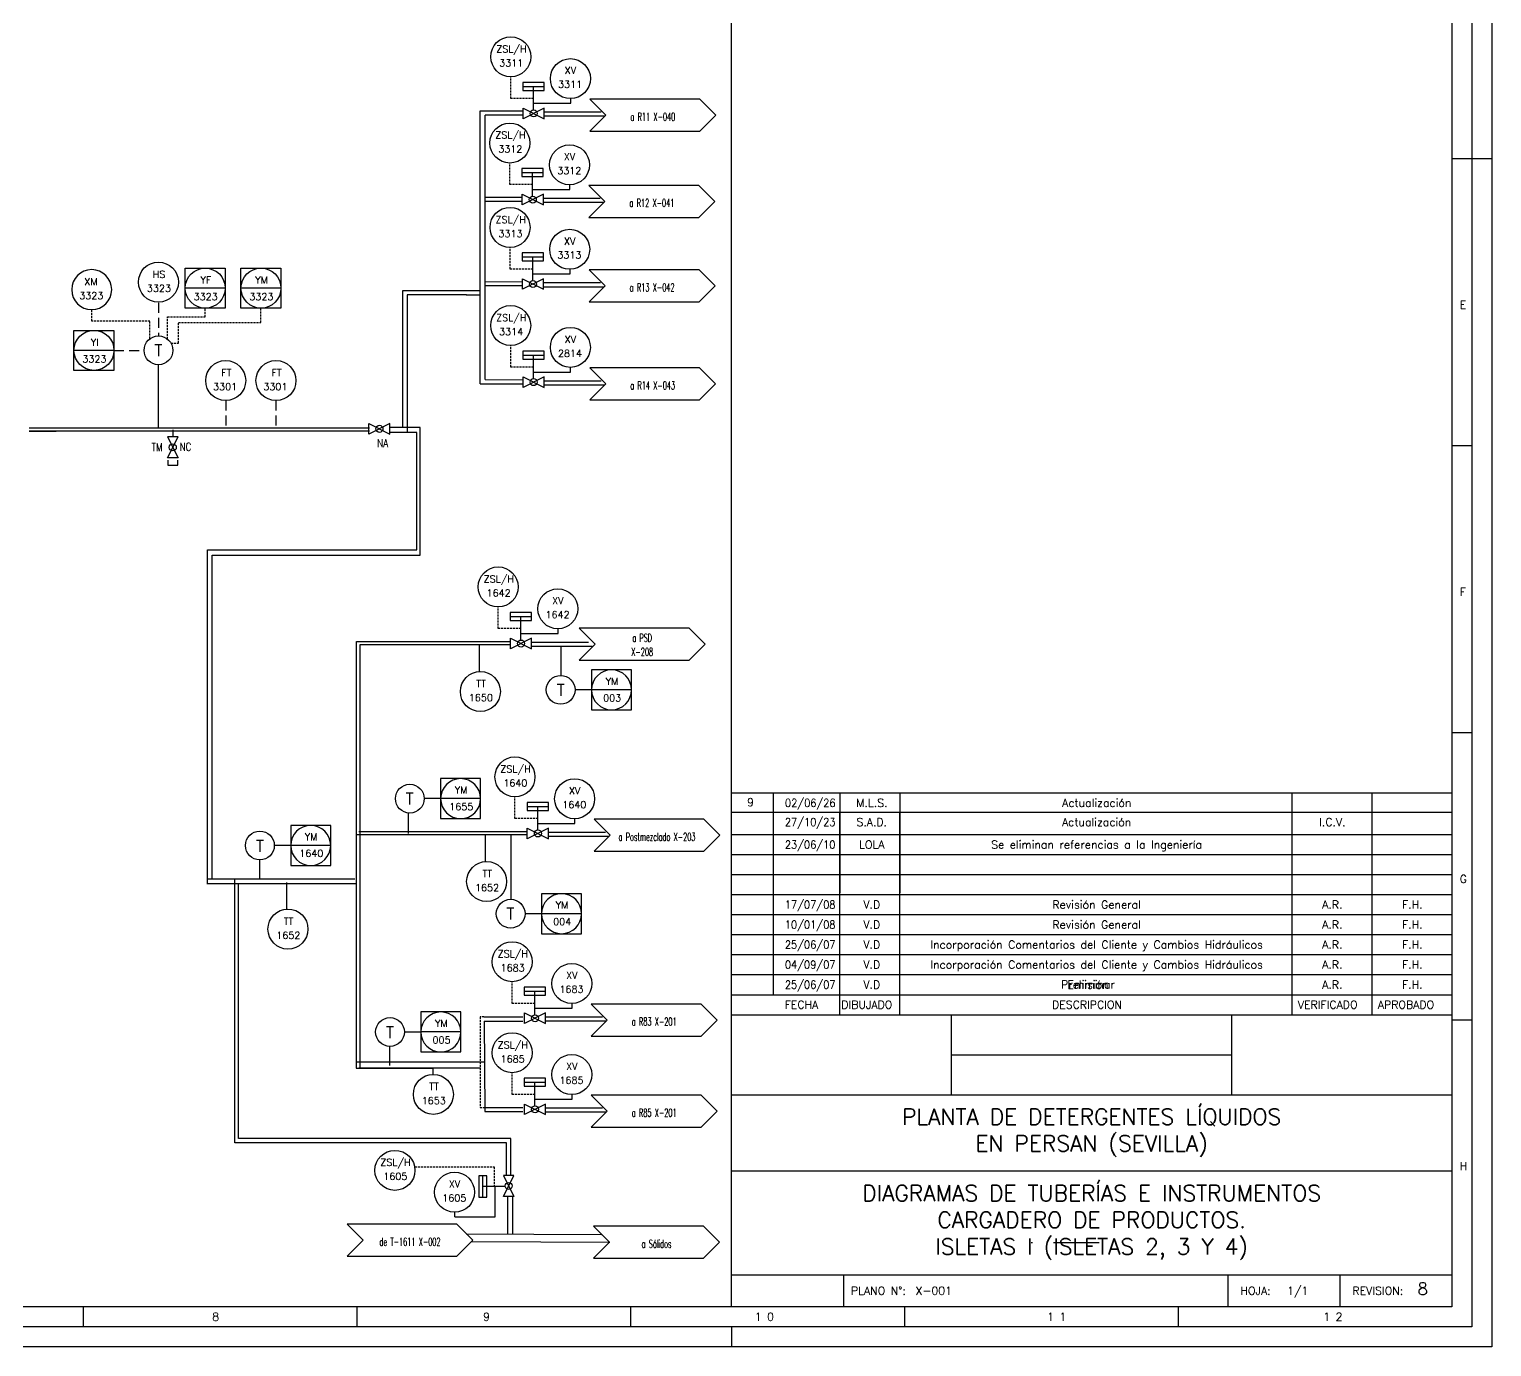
# Model space of a CAD drawing. Header units: millimetres. Extents: x 108 to 2962, y 3858 to 4561.
# Drawn here: x 2596.1 to 2961.6, y 3919.2 to 4248.5 of the extents above; entities that cross this region are included whole.
import ezdxf
from ezdxf.enums import TextEntityAlignment as Align

# ---------------------------------------------------------------- set-up
doc = ezdxf.new("R2010")
doc.units = ezdxf.units.MM
doc.linetypes.add('TRAZOS', pattern=[0.75, 0.5, -0.25])
for name, color, linetype in [('CAJETIN', 1, 'Continuous'), ('EQUIPOS', 5, 'Continuous'), ('FORMATO', 7, 'Continuous'), ('INSTRUMENTOS', 1, 'Continuous'), ('TEX', 7, 'Continuous'), ('TUBERIA', 5, 'Continuous'), ('TUBERÍA2', 1, 'TRAZOS'), ('VALVULAS Y ACCESORIOS', 1, 'Continuous')]:
    doc.layers.add(name, color=color, linetype=linetype)
doc.layers.add('TUBERÍA3', color=1, linetype='Continuous', true_color=0xff0000)
doc.styles.add('PY', font='ROMANS.shx')
doc.styles.add('PY1', font='ROMANS.shx', dxfattribs={"width": 0.8})
doc.linetypes.add('SEÑAL_MECANICA2', pattern='A,4.411183,["o",PY,S=4.130212,R=360,X=0,Y=-1.374288],0.588817,-0.374158,["",PY,S=2,R=360,X=0,Y=-0.688262],-2.183682', length=7.55784)

# ---------------------------------------------------------------- blocks, each defined once
blk = doc.blocks.new('SEÑAL CIR')
at = {"color": 1}
blk.add_circle((0, 5.7), 5.7, dxfattribs=at)
at = {"layer": 'INSTRUMENTOS', "linetype": 'Continuous', "style": 'PY', "flags": 4}
for p in [(0.18, 6.94), (0.13, 2.95)]:
    blk.add_attdef('---', text='', height=2, dxfattribs=at).set_placement(p, align=Align.CENTER)
blk = doc.blocks.new('MARCO-A1')
at = {"layer": 'FORMATO', "color": 5}
for p, q in [((831, 297), (836, 297)), ((831, 225.25), (836, 225.25)), ((831, 153.5), (836, 153.5)), ((831, 81.75), (836, 81.75)), ((488.92, 10), (488.92, 5)), ((557.33, 10), (557.33, 5)), ((625.75, 10), (625.75, 5)), ((694.17, 10), (694.17, 5)), ((762.58, 10), (762.58, 5))]:
    blk.add_line(p, q, dxfattribs=at)
at = {"layer": 'FORMATO', "color": 1, "linetype": 'Continuous'}
for p, q in [((836, 297), (841, 297)), ((651, 5), (651, 0))]:
    blk.add_line(p, q, dxfattribs=at)
at = {"layer": 'FORMATO', "color": 1}
blk.add_lwpolyline([(0, 594), (841, 594), (841, 0), (0, 0)], close=True, dxfattribs=at)
at = {"layer": 'FORMATO', "color": 5}
blk.add_lwpolyline([(5, 589), (836, 589), (836, 5), (5, 5)], close=True, dxfattribs=at)
at = {"layer": 'FORMATO', "color": 8, "linetype": 'Continuous'}
blk.add_lwpolyline([(10, 584), (831, 584), (831, 10), (10, 10)], close=True, dxfattribs=at)
at = {"layer": 'FORMATO', "color": 1, "style": 'PY'}
for s, p in [('E', (833, 259.42)), ('F', (833, 187.67)), ('G', (833, 115.92)), ('H', (833, 44.17)), ('8', (521.17, 6.5)), ('9', (588.85, 6.5)), ('1 0', (656.77, 6.5)), ('1 1', (729.83, 6.5)), ('1 2', (798.88, 6.5))]:
    blk.add_text(s, height=2, dxfattribs=at).set_placement(p)
blk = doc.blocks.new('SEÑAL CIRCU MARCO')
at = {"color": 1, "linetype": 'Continuous', "ltscale": 0.5}
blk.add_line((5.7, 5.7), (-5.7, 5.7), dxfattribs=at)
at = {"color": 1, "flags": 128}
blk.add_lwpolyline([(5.7, 0), (-5.7, 0), (-5.7, 11.4), (5.7, 11.4)], close=True, dxfattribs=at)
at = {"color": 1}
blk.add_circle((0, 5.7), 5.7, dxfattribs=at)
at = {"style": 'PY'}
for tag, p in [('XXX', (0.18, 7.98)), ('YYY', (0.13, 3.24))]:
    blk.add_attdef(tag, text='', height=2, dxfattribs=at).set_placement(p, align=Align.MIDDLE)
blk = doc.blocks.new('VALV GLOB-V')
at = {"layer": 'INSTRUMENTOS', "color": 1, "flags": 128}
blk.add_lwpolyline([(5.7, -1.43), (5.7, 1.43), (0, -1.43), (0, 1.43)], close=True, dxfattribs=at)
at = {"layer": 'INSTRUMENTOS', "color": 1}
blk.add_circle((2.85, 0), 0.95, dxfattribs=at)
at = {"layer": 'INSTRUMENTOS', "color": 7, "linetype": 'SEÑAL_MECANICA2', "style": 'PY'}
blk.add_attdef('REF.', text='', height=2, dxfattribs=at).set_placement((3, -3.37), align=Align.MIDDLE)
blk = doc.blocks.new('BANDERA DE FLUJO')
at = {"layer": 'TEX', "color": 1, "ltscale": 0.1, "flags": 128}
blk.add_lwpolyline([(-4, 4), (-31.46, 4), (-27.46, 0), (-31.46, -4), (-4, -4), (0, 0)], close=True, dxfattribs=at)
at = {"layer": 'TEX', "style": 'PY1', "width": 0.8}
for tag, p in [('ETIQUETA-LINEA-1', (-15.73, 0.61)), ('ETIQUETA-LINEA-2', (-15.73, -2.91))]:
    blk.add_attdef(tag, text='', height=2, dxfattribs=at).set_placement(p, align=Align.CENTER)

msp = doc.modelspace()

# ---------------------------------------------------------------- linework, layer by layer
at = {"color": 5}
for p, q in [((2708.8, 4159.89), (2708.8, 4228.08)), ((2708.8, 4228.08), (2719.49, 4228.05)), ((2724.81, 4227.8), (2739.03, 4227.8)), ((2709.99, 4206.53), (2719.33, 4206.5)), ((2724.59, 4206.26), (2738.81, 4206.26)), ((2710.03, 4185.42), (2719.37, 4185.39)), ((2724.63, 4185.15), (2738.85, 4185.15)), ((2724.79, 4160.64), (2739.01, 4160.64)), ((2708.8, 4159.89), (2719.49, 4159.89)), ((2693.77, 4148.92), (2686.23, 4148.92)), ((2693.77, 4117.03), (2693.77, 4148.92)), ((2641.77, 4036.08), (2641.77, 4117.03)), ((2641.77, 4117.03), (2693.77, 4117.03)), ((2677.86, 3988.79), (2677.86, 4095.48)), ((2677.86, 4095.48), (2699.97, 4095.48)), ((2721.67, 4095.3), (2735.88, 4095.3)), ((2725.86, 4047.83), (2740.07, 4047.83)), ((2677.44, 4036.05), (2640.69, 4036.05)), ((2647.44, 3970.2), (2647.44, 4036.05)), ((2709.7, 4001.62), (2719.44, 4001.62)), ((2725.16, 4001.64), (2739.37, 4001.64)), ((2709.82, 3978.97), (2719.44, 3978.97)), ((2725.16, 3978.88), (2739.37, 3978.88)), ((2715.39, 3970.2), (2647.44, 3970.2)), ((2715.39, 3962.17), (2715.39, 3970.2)), ((2715.73, 3947.49), (2715.73, 3956.65)), ((2705.27, 3947.39), (2739.12, 3947.26))]:
    msp.add_line(p, q, dxfattribs=at)
at = {"color": 4}
for p, q in [((2710.01, 4227.05), (2719.53, 4227.05)), ((2710.01, 4160.91), (2710.01, 4227.04)), ((2724.85, 4226.8), (2739.92, 4226.8)), ((2710.01, 4205.51), (2719.29, 4205.51)), ((2724.63, 4205.25), (2739.7, 4205.25)), ((2710.05, 4184.4), (2719.33, 4184.4)), ((2724.67, 4184.14), (2739.74, 4184.14)), ((2710.01, 4160.91), (2719.53, 4160.88)), ((2724.83, 4159.63), (2739.9, 4159.63)), ((2692.94, 4147.73), (2686.3, 4147.73)), ((2692.94, 4118.36), (2692.94, 4147.73)), ((2640.64, 4034.78), (2640.64, 4118.36)), ((2640.64, 4118.36), (2692.94, 4118.36)), ((2678.71, 4094.62), (2678.71, 3988.86)), ((2721.7, 4094.29), (2736.77, 4094.29)), ((2725.9, 4046.82), (2740.96, 4046.82)), ((2677.82, 4034.86), (2640.61, 4034.86)), ((2648.33, 3971.25), (2648.33, 4034.75)), ((2709.74, 4000.6), (2719.48, 4000.6)), ((2709.74, 4000.6), (2709.92, 3977.95)), ((2725.2, 4000.63), (2740.26, 4000.63)), ((2709.92, 3977.95), (2719.48, 3977.95)), ((2725.2, 3977.87), (2740.26, 3977.87)), ((2716.44, 3971.25), (2648.33, 3971.25)), ((2716.44, 3962.06), (2716.44, 3971.25)), ((2716.91, 3947.4), (2716.91, 3956.66)), ((2706.68, 3945.5), (2741.18, 3945.36))]:
    msp.add_line(p, q, dxfattribs=at)
at = {"color": 5, "linetype": 'ByBlock'}
for p, q in [((2689.42, 4148.98), (2689.42, 4183.18)), ((2689.42, 4183.18), (2705.22, 4183.18)), ((2699.95, 4095.45), (2716.35, 4095.45)), ((2678.41, 4047.97), (2720.54, 4047.97))]:
    msp.add_line(p, q, dxfattribs=at)
at = {"color": 4, "linetype": 'ByBlock'}
for p, q in [((2705.33, 4182.1), (2690.55, 4182.1)), ((2690.55, 4182.1), (2690.55, 4147.72)), ((2705.29, 4182.12), (2708.83, 4182.12)), ((2678.7, 4094.69), (2716.34, 4094.69)), ((2677.87, 4047.21), (2720.53, 4047.21))]:
    msp.add_line(p, q, dxfattribs=at)
at = {"color": 1}
for p, q in [((2628.36, 4148.85), (2628.36, 4164.62)), ((2631.93, 4148.4), (2631.93, 4146.54)), ((2690.77, 4052.54), (2690.77, 4047.51)), ((2712.53, 3951.65), (2712.53, 3959.28)), ((2702.46, 3951.65), (2712.53, 3951.65))]:
    msp.add_line(p, q, dxfattribs=at)
at = {"color": 1, "linetype": 'ByBlock'}
for p, q in [((2708.6, 4087.99), (2708.6, 4094.61)), ((2729.03, 4087.02), (2729.03, 4094.24)), ((2736.8, 4083.36), (2732.52, 4083.36)), ((2699.07, 4056.18), (2694.8, 4056.18)), ((2710.15, 4040.52), (2710.15, 4047.14)), ((2716.57, 4031.05), (2716.57, 4047.07)), ((2661.6, 4044.46), (2657.33, 4044.46)), ((2660.49, 4028.63), (2660.49, 4035.25)), ((2724.3, 4027.41), (2720.02, 4027.41)), ((2694.14, 3997.85), (2689.86, 3997.85))]:
    msp.add_line(p, q, dxfattribs=at)
at = {"color": 1, "linetype": 'Continuous'}
for p, q in [((2653.6, 4040.78), (2653.6, 4036.13)), ((2686.14, 3994.17), (2686.14, 3989.52)), ((2697.05, 3987.23), (2697.05, 3988.75))]:
    msp.add_line(p, q, dxfattribs=at)
at = {"color": 5, "linetype": 'TRAZOS'}
for p, q in [((2709.7, 4001.62), (2708.79, 4001.62)), ((2708.79, 4001.62), (2708.79, 3978.97)), ((2708.79, 3978.97), (2709.91, 3978.97))]:
    msp.add_line(p, q, dxfattribs=at)
at = {"color": 4, "linetype": 'Continuous'}
for p, q in [((2677.82, 3988.79), (2696.92, 3988.79)), ((2708.89, 3988.79), (2678.44, 3988.79))]:
    msp.add_line(p, q, dxfattribs=at)
at = {"color": 5, "linetype": 'Continuous'}
msp.add_line((2709.86, 3990.34), (2677.98, 3990.34), dxfattribs=at)
at = {"color": 1, "linetype": 'TRAZOS'}
for p, q in [((2692.53, 3964.12), (2712.3, 3964.12)), ((2712.3, 3964.12), (2712.3, 3959.23))]:
    msp.add_line(p, q, dxfattribs=at)
at = {"color": 1, "flags": 128}
msp.add_lwpolyline([(2630.7, 4140.81), (2630.7, 4139.49), (2633.2, 4139.49), (2633.2, 4140.81)], dxfattribs=at)
at = {"color": 1}
for centre in [(2628.36, 4168.22), (2728.91, 4083.37), (2691.19, 4056.19), (2653.72, 4044.47), (2716.41, 4027.42), (2686.25, 3997.86)]:
    msp.add_circle(centre, 3.6, dxfattribs=at)
at = {"layer": 'CAJETIN', "color": 8, "linetype": 'Continuous'}
for p, q in [((2771.64, 3929.19), (2771.64, 4503.19)), ((2771.64, 4002.19), (2951.64, 4002.19)), ((2826.64, 3982.19), (2826.64, 4002.19)), ((2896.64, 3982.19), (2896.64, 4002.19)), ((2826.64, 3992.19), (2896.64, 3992.19)), ((2771.64, 3982.19), (2951.64, 3982.19)), ((2771.64, 3963.19), (2951.64, 3963.19)), ((2771.64, 3937.19), (2951.64, 3937.19)), ((2799.64, 3937.19), (2799.64, 3929.19))]:
    msp.add_line(p, q, dxfattribs=at)
at = {"layer": 'CAJETIN', "color": 1}
for p, q in [((2771.68, 4057.61), (2951.68, 4057.61)), ((2782, 4057.66), (2782, 4006.96)), ((2798.68, 4057.61), (2798.68, 4032.61)), ((2813.68, 4057.61), (2813.68, 4032.61)), ((2911.68, 4057.61), (2911.68, 4032.61)), ((2931.68, 4057.61), (2931.68, 4032.61)), ((2771.64, 4052.83), (2951.64, 4052.83)), ((2798.64, 4052.83), (2798.64, 4027.83)), ((2813.64, 4052.83), (2813.64, 4027.83)), ((2911.64, 4052.83), (2911.64, 4027.83)), ((2931.64, 4052.83), (2931.64, 4027.83)), ((2771.64, 4047.19), (2951.64, 4047.19)), ((2798.64, 4047.19), (2798.64, 4022.19)), ((2813.64, 4047.19), (2813.64, 4022.19)), ((2911.64, 4047.19), (2911.64, 4022.19)), ((2931.64, 4047.19), (2931.64, 4022.19)), ((2771.64, 4042.19), (2951.64, 4042.19)), ((2771.64, 4037.19), (2951.64, 4037.19)), ((2771.64, 4032.19), (2951.64, 4032.19)), ((2798.64, 4032.19), (2798.64, 4007.19)), ((2813.64, 4032.19), (2813.64, 4007.19)), ((2911.64, 4032.19), (2911.64, 4007.19)), ((2931.64, 4032.19), (2931.64, 4007.19)), ((2771.64, 4027.19), (2951.64, 4027.19)), ((2771.64, 4022.19), (2951.64, 4022.19)), ((2771.64, 4017.19), (2951.64, 4017.19)), ((2771.64, 4012.19), (2951.64, 4012.19)), ((2771.64, 4012.19), (2951.64, 4012.19))]:
    msp.add_line(p, q, dxfattribs=at)
at = {"layer": 'CAJETIN', "color": 5}
for p, q in [((2771.64, 4007.19), (2951.64, 4007.19)), ((2798.64, 4007.19), (2798.64, 4002.19)), ((2813.64, 4007.19), (2813.64, 4002.19)), ((2911.64, 4007.19), (2911.64, 4002.19)), ((2931.64, 4007.19), (2931.64, 4002.19))]:
    msp.add_line(p, q, dxfattribs=at)
at = {"layer": 'CAJETIN', "color": 8}
for p, q in [((2895.64, 3937.19), (2895.64, 3929.19)), ((2923.64, 3937.19), (2923.64, 3929.19))]:
    msp.add_line(p, q, dxfattribs=at)
at = {"layer": 'EQUIPOS'}
msp.add_line((2705.28, 4183.19), (2708.83, 4183.19), dxfattribs=at)
at = {"layer": 'TUBERIA', "color": 1, "linetype": 'TRAZOS', "ltscale": 5}
for p, q in [((2628.36, 4180.11), (2628.36, 4171.85)), ((2617.25, 4168.22), (2624.76, 4168.22)), ((2645.17, 4155.68), (2645.17, 4148.05)), ((2657.74, 4155.68), (2657.74, 4148.05))]:
    msp.add_line(p, q, dxfattribs=at)
at = {"layer": 'TUBERIA', "color": 5, "linetype": 'Continuous'}
for p, q in [((2596.07, 4148.85), (2681.13, 4148.85)), ((2846.49, 3945.26), (2846.84, 3945.26)), ((2852.1, 3945.26), (2863.48, 3945.26))]:
    msp.add_line(p, q, dxfattribs=at)
at = {"layer": 'TUBERIA', "color": 4, "linetype": 'Continuous'}
for p, q in [((2596.07, 4148.05), (2602.77, 4148.05)), ((2681.13, 4148.05), (2596.07, 4148.05))]:
    msp.add_line(p, q, dxfattribs=at)
at = {"layer": 'TUBERÍA2'}
for points in [[(2722.12, 4231.19), (2716.43, 4231.19), (2716.43, 4236.54)], [(2721.9, 4209.64), (2716.21, 4209.64), (2716.21, 4214.99)], [(2721.94, 4188.54), (2716.25, 4188.54), (2716.25, 4193.88)], [(2640.05, 4176.62), (2640.05, 4178.78)], [(2653.99, 4175.19), (2653.99, 4178.78)], [(2626.23, 4171.16), (2626.23, 4175.49), (2611.67, 4175.49), (2611.67, 4178.4)], [(2630.63, 4171.05), (2630.63, 4176.62), (2640.05, 4176.62)], [(2631.5, 4170.02), (2633.35, 4170.02), (2633.35, 4175.19), (2653.99, 4175.19)], [(2722.1, 4164.02), (2716.41, 4164.02), (2716.41, 4169.37)], [(2718.97, 4098.69), (2713.28, 4098.69), (2713.28, 4104.03)], [(2723.17, 4051.21), (2717.47, 4051.21), (2717.47, 4056.56)], [(2722.47, 4005.02), (2716.78, 4005.02), (2716.78, 4010.37)], [(2722.47, 3982.27), (2716.78, 3982.27), (2716.78, 3987.61)]]:
    msp.add_lwpolyline(points, dxfattribs=at)
at = {"layer": 'TUBERÍA3'}
for points in [[(2722.12, 4229.97), (2731.42, 4229.97)], [(2731.42, 4229.97), (2731.42, 4231.08)], [(2721.9, 4208.42), (2731.2, 4208.42)], [(2731.2, 4208.42), (2731.2, 4209.53)], [(2721.94, 4187.31), (2731.24, 4187.31)], [(2731.24, 4187.31), (2731.24, 4188.42)], [(2722.1, 4162.8), (2731.4, 4162.8)], [(2731.4, 4162.8), (2731.4, 4163.91)], [(2728.28, 4097.46), (2728.28, 4098.57)], [(2718.97, 4097.46), (2728.28, 4097.46)], [(2732.47, 4049.99), (2732.47, 4051.1)], [(2723.17, 4049.99), (2732.47, 4049.99)], [(2722.47, 4003.8), (2731.77, 4003.8)], [(2731.77, 4003.8), (2731.77, 4004.91)], [(2731.77, 3981.04), (2731.77, 3982.15)], [(2722.47, 3981.04), (2731.77, 3981.04)], [(2702.46, 3951.68), (2702.46, 3952.79)]]:
    msp.add_lwpolyline(points, dxfattribs=at)
at = {"layer": 'VALVULAS Y ACCESORIOS'}
for p, q in [((2719.45, 4234.21), (2724.79, 4234.21)), ((2722.12, 4228.41), (2722.12, 4234.21)), ((2719.23, 4212.67), (2724.57, 4212.67)), ((2721.9, 4206.86), (2721.9, 4212.67)), ((2719.27, 4191.56), (2724.61, 4191.56)), ((2721.94, 4185.75), (2721.94, 4191.56)), ((2719.43, 4167.05), (2724.77, 4167.05)), ((2722.1, 4161.24), (2722.1, 4167.05)), ((2716.31, 4101.71), (2721.64, 4101.71)), ((2718.97, 4095.9), (2718.97, 4101.71)), ((2720.5, 4054.24), (2725.83, 4054.24)), ((2723.17, 4048.43), (2723.17, 4054.24)), ((2719.8, 4008.05), (2725.13, 4008.05)), ((2722.47, 4002.24), (2722.47, 4008.05)), ((2719.8, 3985.29), (2725.13, 3985.29)), ((2722.47, 3979.48), (2722.47, 3985.29)), ((2709.42, 3956.61), (2709.42, 3961.95)), ((2715.02, 3959.27), (2709.42, 3959.28))]:
    msp.add_line(p, q, dxfattribs=at)
at = {"layer": 'VALVULAS Y ACCESORIOS', "flags": 128}
for points in [[(2719.45, 4235.21), (2719.45, 4233.21), (2724.79, 4233.21), (2724.79, 4235.21)], [(2719.23, 4213.67), (2719.23, 4211.67), (2724.57, 4211.67), (2724.57, 4213.67)], [(2719.27, 4192.56), (2719.27, 4190.56), (2724.61, 4190.56), (2724.61, 4192.56)], [(2719.43, 4168.05), (2719.43, 4166.05), (2724.77, 4166.05), (2724.77, 4168.05)], [(2716.31, 4102.71), (2716.31, 4100.71), (2721.64, 4100.71), (2721.64, 4102.71)], [(2720.5, 4055.24), (2720.5, 4053.24), (2725.83, 4053.24), (2725.83, 4055.24)], [(2719.8, 4009.05), (2719.8, 4007.05), (2725.13, 4007.05), (2725.13, 4009.05)], [(2719.8, 3986.29), (2719.8, 3984.29), (2725.13, 3984.29), (2725.13, 3986.29)], [(2708.42, 3956.61), (2710.42, 3956.61), (2710.42, 3961.95), (2708.42, 3961.95)]]:
    msp.add_lwpolyline(points, close=True, dxfattribs=at)

# ---------------------------------------------------------------- block references
msp.add_blockref('MARCO-A1', (2120.64, 3919.19))
at = {"linetype": 'Continuous'}
ref = msp.add_blockref('SEÑAL CIR', (2716.43, 4236.6), dxfattribs=dict(at, xscale=0.8771000000000413, yscale=0.8771000000000413, zscale=0.8771000000000413))
ref.add_attrib('---', 'ZSL/H', dxfattribs={"layer": 'INSTRUMENTOS', "color": 7, "linetype": 'Continuous', "height": 1.754, "style": 'PY'}).set_placement((2716.59, 4242.69), align=Align.CENTER)
ref.add_attrib('---', '3311', dxfattribs={"layer": 'INSTRUMENTOS', "color": 7, "linetype": 'Continuous', "height": 1.754, "style": 'PY'}).set_placement((2716.54, 4239.19), align=Align.CENTER)
ref = msp.add_blockref('SEÑAL CIR', (2731.34, 4231.14), dxfattribs=dict(at, xscale=0.8770999999999276, yscale=0.8770999999999276, zscale=0.8770999999999276))
ref.add_attrib('---', 'XV', dxfattribs={"layer": 'INSTRUMENTOS', "color": 7, "linetype": 'Continuous', "height": 1.754, "style": 'PY'}).set_placement((2731.34, 4237.3), align=Align.CENTER)
ref.add_attrib('---', '3311', dxfattribs={"layer": 'INSTRUMENTOS', "color": 7, "linetype": 'Continuous', "height": 1.754, "style": 'PY'}).set_placement((2731.27, 4233.81), align=Align.CENTER)
ref = msp.add_blockref('BANDERA DE FLUJO', (2767.67, 4227.01))
ref.add_attrib('ETIQUETA-LINEA-1', 'a R11 X-040', dxfattribs={"layer": 'TEX', "height": 2, "style": 'PY1', "width": 0.6}).set_placement((2751.94, 4227.62), align=Align.TOP_CENTER)
at = {"linetype": 'Continuous', "xscale": 0.9232631578945529, "yscale": 0.9232631578945529, "zscale": 0.9232631578945529}
for p in [(2719.53, 4227.45), (2719.31, 4205.91), (2719.35, 4184.8), (2719.5, 4160.29), (2680.97, 4148.61), (2716.38, 4094.95), (2720.57, 4047.48), (2719.87, 4001.29), (2719.87, 3978.53)]:
    msp.add_blockref('VALV GLOB-V', p, dxfattribs=at)
at = {"linetype": 'Continuous'}
ref = msp.add_blockref('SEÑAL CIR', (2716.21, 4215.05), dxfattribs=dict(at, xscale=0.8771000000000413, yscale=0.8771000000000413, zscale=0.8771000000000413))
ref.add_attrib('---', 'ZSL/H', dxfattribs={"layer": 'INSTRUMENTOS', "color": 7, "linetype": 'Continuous', "height": 1.754, "style": 'PY'}).set_placement((2716.37, 4221.14), align=Align.CENTER)
ref.add_attrib('---', '3312', dxfattribs={"layer": 'INSTRUMENTOS', "color": 7, "linetype": 'Continuous', "height": 1.754, "style": 'PY'}).set_placement((2716.32, 4217.64), align=Align.CENTER)
ref = msp.add_blockref('SEÑAL CIR', (2731.12, 4209.59), dxfattribs=dict(at, xscale=0.8770999999999276, yscale=0.8770999999999276, zscale=0.8770999999999276))
ref.add_attrib('---', 'XV', dxfattribs={"layer": 'INSTRUMENTOS', "color": 7, "linetype": 'Continuous', "height": 1.754, "style": 'PY'}).set_placement((2731.12, 4215.75), align=Align.CENTER)
ref.add_attrib('---', '3312', dxfattribs={"layer": 'INSTRUMENTOS', "color": 7, "linetype": 'Continuous', "height": 1.754, "style": 'PY'}).set_placement((2731.05, 4212.26), align=Align.CENTER)
ref = msp.add_blockref('BANDERA DE FLUJO', (2767.44, 4205.46))
ref.add_attrib('ETIQUETA-LINEA-1', 'a R12 X-041', dxfattribs={"layer": 'TEX', "height": 2, "style": 'PY1', "width": 0.6}).set_placement((2751.71, 4206.07), align=Align.TOP_CENTER)
ref = msp.add_blockref('SEÑAL CIR', (2716.25, 4193.95), dxfattribs=dict(at, xscale=0.8771000000000413, yscale=0.8771000000000413, zscale=0.8771000000000413))
ref.add_attrib('---', 'ZSL/H', dxfattribs={"layer": 'INSTRUMENTOS', "color": 7, "linetype": 'Continuous', "height": 1.754, "style": 'PY'}).set_placement((2716.41, 4200.03), align=Align.CENTER)
ref.add_attrib('---', '3313', dxfattribs={"layer": 'INSTRUMENTOS', "color": 7, "linetype": 'Continuous', "height": 1.754, "style": 'PY'}).set_placement((2716.36, 4196.53), align=Align.CENTER)
ref = msp.add_blockref('SEÑAL CIR', (2731.16, 4188.49), dxfattribs=dict(at, xscale=0.8770999999999276, yscale=0.8770999999999276, zscale=0.8770999999999276))
ref.add_attrib('---', 'XV', dxfattribs={"layer": 'INSTRUMENTOS', "color": 7, "linetype": 'Continuous', "height": 1.754, "style": 'PY'}).set_placement((2731.16, 4194.64), align=Align.CENTER)
ref.add_attrib('---', '3313', dxfattribs={"layer": 'INSTRUMENTOS', "color": 7, "linetype": 'Continuous', "height": 1.754, "style": 'PY'}).set_placement((2731.09, 4191.15), align=Align.CENTER)
ref = msp.add_blockref('SEÑAL CIR', (2628.36, 4180.28), dxfattribs=dict(at, xscale=0.8770999999999276, yscale=0.8770999999999276, zscale=0.8770999999999276))
ref.add_attrib('---', 'HS', dxfattribs={"layer": 'INSTRUMENTOS', "color": 7, "linetype": 'Continuous', "height": 1.754, "style": 'PY'}).set_placement((2628.52, 4186.36), align=Align.CENTER)
ref.add_attrib('---', '3323', dxfattribs={"layer": 'INSTRUMENTOS', "color": 7, "linetype": 'Continuous', "height": 1.754, "style": 'PY'}).set_placement((2628.47, 4182.87), align=Align.CENTER)
ref = msp.add_blockref('SEÑAL CIR', (2611.67, 4178.4), dxfattribs=dict(at, xscale=-0.8771000000000413, yscale=0.8771000000000413, zscale=0.8771000000000413))
ref.add_attrib('---', 'XM', dxfattribs={"layer": 'INSTRUMENTOS', "color": 7, "linetype": 'Continuous', "height": 1.754, "style": 'PY'}).set_placement((2611.51, 4184.49), align=Align.CENTER)
ref.add_attrib('---', '3323', dxfattribs={"layer": 'INSTRUMENTOS', "color": 7, "linetype": 'Continuous', "height": 1.754, "style": 'PY'}).set_placement((2611.56, 4180.99), align=Align.CENTER)
for p, xscale, yscale, zscale, values in [((2640.05, 4178.78), 0.8771000000000413, 0.8771000000000413, 0.8771000000000413, {'XXX': 'YF', 'YYY': '3323'}), ((2653.99, 4178.78), 0.8771000000000413, 0.8771000000000413, 0.8771000000000413, {'XXX': 'YM', 'YYY': '3323'}), ((2612.25, 4163.22), 0.8770999999999276, 0.8770999999999276, 0.8770999999999276, {'XXX': 'YI', 'YYY': '3323'})]:
    msp.add_blockref('SEÑAL CIRCU MARCO', p, dxfattribs=dict(xscale=xscale, yscale=yscale, zscale=zscale)).add_auto_attribs(values)
ref = msp.add_blockref('BANDERA DE FLUJO', (2767.49, 4184.36))
ref.add_attrib('ETIQUETA-LINEA-1', 'a R13 X-042', dxfattribs={"layer": 'TEX', "height": 2, "style": 'PY1', "width": 0.6}).set_placement((2751.76, 4184.96), align=Align.TOP_CENTER)
ref = msp.add_blockref('SEÑAL CIR', (2716.41, 4169.43), dxfattribs=dict(at, xscale=0.8771000000000413, yscale=0.8771000000000413, zscale=0.8771000000000413))
ref.add_attrib('---', 'ZSL/H', dxfattribs={"layer": 'INSTRUMENTOS', "color": 7, "linetype": 'Continuous', "height": 1.754, "style": 'PY'}).set_placement((2716.57, 4175.52), align=Align.CENTER)
ref.add_attrib('---', '3314', dxfattribs={"layer": 'INSTRUMENTOS', "color": 7, "linetype": 'Continuous', "height": 1.754, "style": 'PY'}).set_placement((2716.52, 4172.02), align=Align.CENTER)
ref = msp.add_blockref('SEÑAL CIR', (2731.32, 4163.97), dxfattribs=dict(at, xscale=0.8770999999999276, yscale=0.8770999999999276, zscale=0.8770999999999276))
ref.add_attrib('---', 'XV', dxfattribs={"layer": 'INSTRUMENTOS', "color": 7, "linetype": 'Continuous', "height": 1.754, "style": 'PY'}).set_placement((2731.32, 4170.13), align=Align.CENTER)
ref.add_attrib('---', '2814', dxfattribs={"layer": 'INSTRUMENTOS', "color": 7, "linetype": 'Continuous', "height": 1.754, "style": 'PY'}).set_placement((2731.24, 4166.64), align=Align.CENTER)
ref = msp.add_blockref('SEÑAL CIR', (2645.17, 4155.68), dxfattribs=dict(at, xscale=0.8770999999999276, yscale=0.8770999999999276, zscale=0.8770999999999276))
ref.add_attrib('---', 'FT', dxfattribs={"layer": 'INSTRUMENTOS', "color": 7, "linetype": 'Continuous', "height": 1.754, "style": 'PY'}).set_placement((2645.33, 4161.76), align=Align.CENTER)
ref.add_attrib('---', '3301', dxfattribs={"layer": 'INSTRUMENTOS', "color": 7, "linetype": 'Continuous', "height": 1.754, "style": 'PY'}).set_placement((2645.03, 4158.26), align=Align.CENTER)
ref = msp.add_blockref('SEÑAL CIR', (2657.74, 4155.68), dxfattribs=dict(at, xscale=0.8770999999999276, yscale=0.8770999999999276, zscale=0.8770999999999276))
ref.add_attrib('---', 'FT', dxfattribs={"layer": 'INSTRUMENTOS', "color": 7, "linetype": 'Continuous', "height": 1.754, "style": 'PY'}).set_placement((2657.9, 4161.76), align=Align.CENTER)
ref.add_attrib('---', '3301', dxfattribs={"layer": 'INSTRUMENTOS', "color": 7, "linetype": 'Continuous', "height": 1.754, "style": 'PY'}).set_placement((2657.59, 4158.26), align=Align.CENTER)
ref = msp.add_blockref('BANDERA DE FLUJO', (2767.64, 4159.85))
ref.add_attrib('ETIQUETA-LINEA-1', 'a R14 X-043', dxfattribs={"layer": 'TEX', "height": 2, "style": 'PY1', "width": 0.6}).set_placement((2751.91, 4160.45), align=Align.TOP_CENTER)
at = {"linetype": 'Continuous', "xscale": 0.9232631578945529, "yscale": 0.9232631578945529, "zscale": 0.9232631578945529, "rotation": 90}
for p in [(2631.95, 4141.35), (2715.9, 3956.75)]:
    msp.add_blockref('VALV GLOB-V', p, dxfattribs=at)
at = {"linetype": 'Continuous'}
ref = msp.add_blockref('SEÑAL CIR', (2713.28, 4104.1), dxfattribs=dict(at, xscale=0.8771000000000413, yscale=0.8771000000000413, zscale=0.8771000000000413))
ref.add_attrib('---', 'ZSL/H', dxfattribs={"layer": 'INSTRUMENTOS', "color": 7, "linetype": 'Continuous', "height": 1.754, "style": 'PY'}).set_placement((2713.44, 4110.18), align=Align.CENTER)
ref.add_attrib('---', '1642', dxfattribs={"layer": 'INSTRUMENTOS', "color": 7, "linetype": 'Continuous', "height": 1.754, "style": 'PY'}).set_placement((2713.39, 4106.68), align=Align.CENTER)
ref = msp.add_blockref('SEÑAL CIR', (2728.19, 4098.64), dxfattribs=dict(at, xscale=0.8770999999999276, yscale=0.8770999999999276, zscale=0.8770999999999276))
ref.add_attrib('---', 'XV', dxfattribs={"layer": 'INSTRUMENTOS', "color": 7, "linetype": 'Continuous', "height": 1.754, "style": 'PY'}).set_placement((2728.19, 4104.79), align=Align.CENTER)
ref.add_attrib('---', '1642', dxfattribs={"layer": 'INSTRUMENTOS', "color": 7, "linetype": 'Continuous', "height": 1.754, "style": 'PY'}).set_placement((2728.12, 4101.3), align=Align.CENTER)
ref = msp.add_blockref('BANDERA DE FLUJO', (2765.02, 4094.77))
ref.add_attrib('ETIQUETA-LINEA-1', 'a PSD', dxfattribs={"layer": 'TEX', "height": 2, "style": 'PY1', "width": 0.48}).set_placement((2749.29, 4095.38), align=Align.CENTER)
ref.add_attrib('ETIQUETA-LINEA-2', 'X-208', dxfattribs={"layer": 'TEX', "height": 2, "style": 'PY1', "width": 0.6}).set_placement((2749.29, 4091.86), align=Align.CENTER)
ref = msp.add_blockref('SEÑAL CIR', (2708.84, 4077.95), dxfattribs=dict(at, xscale=0.8770999999999276, yscale=0.8770999999999276, zscale=0.8770999999999276))
ref.add_attrib('---', 'TT', dxfattribs={"layer": 'INSTRUMENTOS', "color": 7, "linetype": 'Continuous', "height": 1.754, "style": 'PY'}).set_placement((2709, 4084.03), align=Align.CENTER)
ref.add_attrib('---', '1650', dxfattribs={"layer": 'INSTRUMENTOS', "color": 7, "linetype": 'Continuous', "height": 1.754, "style": 'PY'}).set_placement((2708.95, 4080.53), align=Align.CENTER)
ref = msp.add_blockref('SEÑAL CIRCU MARCO', (2741.62, 4088.38), dxfattribs=dict(xscale=-0.8771000000000413, yscale=0.8771000000000413, zscale=0.8771000000000413, rotation=180))
ref.add_attrib('XXX', '003', dxfattribs={"height": 1.754, "style": 'PY'}).set_placement((2741.78, 4081.37), align=Align.MIDDLE)
ref.add_attrib('YYY', 'YM', dxfattribs={"height": 1.754, "style": 'PY'}).set_placement((2741.73, 4085.53), align=Align.MIDDLE)
ref = msp.add_blockref('SEÑAL CIR', (2717.47, 4056.62), dxfattribs=dict(at, xscale=0.8771000000000413, yscale=0.8771000000000413, zscale=0.8771000000000413))
ref.add_attrib('---', 'ZSL/H', dxfattribs={"layer": 'INSTRUMENTOS', "color": 7, "linetype": 'Continuous', "height": 1.754, "style": 'PY'}).set_placement((2717.63, 4062.71), align=Align.CENTER)
ref.add_attrib('---', '1640', dxfattribs={"layer": 'INSTRUMENTOS', "color": 7, "linetype": 'Continuous', "height": 1.754, "style": 'PY'}).set_placement((2717.59, 4059.21), align=Align.CENTER)
ref = msp.add_blockref('SEÑAL CIRCU MARCO', (2703.89, 4061.19), dxfattribs=dict(xscale=-0.8771000000000413, yscale=0.8771000000000413, zscale=0.8771000000000413, rotation=180))
ref.add_attrib('XXX', '1655', dxfattribs={"height": 1.754, "style": 'PY'}).set_placement((2704.05, 4054.19), align=Align.MIDDLE)
ref.add_attrib('YYY', 'YM', dxfattribs={"height": 1.754, "style": 'PY'}).set_placement((2704.01, 4058.35), align=Align.MIDDLE)
ref = msp.add_blockref('SEÑAL CIR', (2732.39, 4051.16), dxfattribs=dict(at, xscale=0.8770999999999276, yscale=0.8770999999999276, zscale=0.8770999999999276))
ref.add_attrib('---', 'XV', dxfattribs={"layer": 'INSTRUMENTOS', "color": 7, "linetype": 'Continuous', "height": 1.754, "style": 'PY'}).set_placement((2732.39, 4057.32), align=Align.CENTER)
ref.add_attrib('---', '1640', dxfattribs={"layer": 'INSTRUMENTOS', "color": 7, "linetype": 'Continuous', "height": 1.754, "style": 'PY'}).set_placement((2732.31, 4053.83), align=Align.CENTER)
ref = msp.add_blockref('BANDERA DE FLUJO', (2768.71, 4047.04))
ref.add_attrib('ETIQUETA-LINEA-1', 'a Postmezclado X-203', dxfattribs={"layer": 'TEX', "height": 2, "style": 'PY1', "width": 0.6}).set_placement((2752.98, 4047.64), align=Align.TOP_CENTER)
ref = msp.add_blockref('SEÑAL CIRCU MARCO', (2666.42, 4049.48), dxfattribs=dict(xscale=-0.8771000000000413, yscale=0.8771000000000413, zscale=0.8771000000000413, rotation=180))
ref.add_attrib('XXX', '1640', dxfattribs={"height": 1.754, "style": 'PY'}).set_placement((2666.58, 4042.48), align=Align.MIDDLE)
ref.add_attrib('YYY', 'YM', dxfattribs={"height": 1.754, "style": 'PY'}).set_placement((2666.54, 4046.64), align=Align.MIDDLE)
ref = msp.add_blockref('SEÑAL CIR', (2710.4, 4030.47), dxfattribs=dict(at, xscale=0.8770999999999276, yscale=0.8770999999999276, zscale=0.8770999999999276))
ref.add_attrib('---', 'TT', dxfattribs={"layer": 'INSTRUMENTOS', "color": 7, "linetype": 'Continuous', "height": 1.754, "style": 'PY'}).set_placement((2710.55, 4036.56), align=Align.CENTER)
ref.add_attrib('---', '1652', dxfattribs={"layer": 'INSTRUMENTOS', "color": 7, "linetype": 'Continuous', "height": 1.754, "style": 'PY'}).set_placement((2710.51, 4033.06), align=Align.CENTER)
ref = msp.add_blockref('SEÑAL CIRCU MARCO', (2729.12, 4032.42), dxfattribs=dict(xscale=-0.8771000000000413, yscale=0.8771000000000413, zscale=0.8771000000000413, rotation=180))
ref.add_attrib('XXX', '004', dxfattribs={"height": 1.754, "style": 'PY'}).set_placement((2729.28, 4025.42), align=Align.MIDDLE)
ref.add_attrib('YYY', 'YM', dxfattribs={"height": 1.754, "style": 'PY'}).set_placement((2729.23, 4029.58), align=Align.MIDDLE)
ref = msp.add_blockref('SEÑAL CIR', (2660.73, 4018.58), dxfattribs=dict(at, xscale=0.8770999999999276, yscale=0.8770999999999276, zscale=0.8770999999999276))
ref.add_attrib('---', 'TT', dxfattribs={"layer": 'INSTRUMENTOS', "color": 7, "linetype": 'Continuous', "height": 1.754, "style": 'PY'}).set_placement((2660.89, 4024.67), align=Align.CENTER)
ref.add_attrib('---', '1652', dxfattribs={"layer": 'INSTRUMENTOS', "color": 7, "linetype": 'Continuous', "height": 1.754, "style": 'PY'}).set_placement((2660.84, 4021.17), align=Align.CENTER)
ref = msp.add_blockref('SEÑAL CIR', (2716.78, 4010.43), dxfattribs=dict(at, xscale=0.8771000000000413, yscale=0.8771000000000413, zscale=0.8771000000000413))
ref.add_attrib('---', 'ZSL/H', dxfattribs={"layer": 'INSTRUMENTOS', "color": 7, "linetype": 'Continuous', "height": 1.754, "style": 'PY'}).set_placement((2716.93, 4016.52), align=Align.CENTER)
ref.add_attrib('---', '1683', dxfattribs={"layer": 'INSTRUMENTOS', "color": 7, "linetype": 'Continuous', "height": 1.754, "style": 'PY'}).set_placement((2716.89, 4013.02), align=Align.CENTER)
ref = msp.add_blockref('SEÑAL CIR', (2731.69, 4004.97), dxfattribs=dict(at, xscale=0.8770999999999276, yscale=0.8770999999999276, zscale=0.8770999999999276))
ref.add_attrib('---', 'XV', dxfattribs={"layer": 'INSTRUMENTOS', "color": 7, "linetype": 'Continuous', "height": 1.754, "style": 'PY'}).set_placement((2731.69, 4011.13), align=Align.CENTER)
ref.add_attrib('---', '1683', dxfattribs={"layer": 'INSTRUMENTOS', "color": 7, "linetype": 'Continuous', "height": 1.754, "style": 'PY'}).set_placement((2731.61, 4007.64), align=Align.CENTER)
ref = msp.add_blockref('BANDERA DE FLUJO', (2768.01, 4000.85))
ref.add_attrib('ETIQUETA-LINEA-1', 'a R83 X-201', dxfattribs={"layer": 'TEX', "height": 2, "style": 'PY1', "width": 0.6}).set_placement((2752.28, 4001.45), align=Align.TOP_CENTER)
ref = msp.add_blockref('SEÑAL CIRCU MARCO', (2698.96, 4002.87), dxfattribs=dict(xscale=-0.8771000000000413, yscale=0.8771000000000413, zscale=0.8771000000000413, rotation=180))
ref.add_attrib('XXX', '005', dxfattribs={"height": 1.754, "style": 'PY'}).set_placement((2699.12, 3995.87), align=Align.MIDDLE)
ref.add_attrib('YYY', 'YM', dxfattribs={"height": 1.754, "style": 'PY'}).set_placement((2699.07, 4000.03), align=Align.MIDDLE)
ref = msp.add_blockref('SEÑAL CIR', (2716.78, 3987.68), dxfattribs=dict(at, xscale=0.8771000000000413, yscale=0.8771000000000413, zscale=0.8771000000000413))
ref.add_attrib('---', 'ZSL/H', dxfattribs={"layer": 'INSTRUMENTOS', "color": 7, "linetype": 'Continuous', "height": 1.754, "style": 'PY'}).set_placement((2716.93, 3993.76), align=Align.CENTER)
ref.add_attrib('---', '1685', dxfattribs={"layer": 'INSTRUMENTOS', "color": 7, "linetype": 'Continuous', "height": 1.754, "style": 'PY'}).set_placement((2716.89, 3990.26), align=Align.CENTER)
ref = msp.add_blockref('SEÑAL CIR', (2731.69, 3982.22), dxfattribs=dict(at, xscale=0.8770999999999276, yscale=0.8770999999999276, zscale=0.8770999999999276))
ref.add_attrib('---', 'XV', dxfattribs={"layer": 'INSTRUMENTOS', "color": 7, "linetype": 'Continuous', "height": 1.754, "style": 'PY'}).set_placement((2731.69, 3988.37), align=Align.CENTER)
ref.add_attrib('---', '1685', dxfattribs={"layer": 'INSTRUMENTOS', "color": 7, "linetype": 'Continuous', "height": 1.754, "style": 'PY'}).set_placement((2731.61, 3984.88), align=Align.CENTER)
ref = msp.add_blockref('SEÑAL CIR', (2697.08, 3977.27), dxfattribs=dict(at, xscale=0.8770999999999276, yscale=0.8770999999999276, zscale=0.8770999999999276))
ref.add_attrib('---', 'TT', dxfattribs={"layer": 'INSTRUMENTOS', "color": 7, "linetype": 'Continuous', "height": 1.754, "style": 'PY'}).set_placement((2697.24, 3983.36), align=Align.CENTER)
ref.add_attrib('---', '1653', dxfattribs={"layer": 'INSTRUMENTOS', "color": 7, "linetype": 'Continuous', "height": 1.754, "style": 'PY'}).set_placement((2697.19, 3979.86), align=Align.CENTER)
ref = msp.add_blockref('BANDERA DE FLUJO', (2768.01, 3978.09))
ref.add_attrib('ETIQUETA-LINEA-1', 'a R85 X-201', dxfattribs={"layer": 'TEX', "height": 2, "style": 'PY1', "width": 0.6}).set_placement((2752.28, 3978.69), align=Align.TOP_CENTER)
ref = msp.add_blockref('SEÑAL CIR', (2687.47, 3958.28), dxfattribs=dict(at, xscale=0.8771000000000413, yscale=0.8771000000000413, zscale=0.8771000000000413))
ref.add_attrib('---', 'ZSL/H', dxfattribs={"layer": 'INSTRUMENTOS', "color": 7, "linetype": 'Continuous', "height": 1.754, "style": 'PY'}).set_placement((2687.63, 3964.37), align=Align.CENTER)
ref.add_attrib('---', '1605', dxfattribs={"layer": 'INSTRUMENTOS', "color": 7, "linetype": 'Continuous', "height": 1.754, "style": 'PY'}).set_placement((2687.58, 3960.87), align=Align.CENTER)
ref = msp.add_blockref('SEÑAL CIR', (2702.38, 3952.82), dxfattribs=dict(at, xscale=0.8770999999999276, yscale=0.8770999999999276, zscale=0.8770999999999276))
ref.add_attrib('---', 'XV', dxfattribs={"layer": 'INSTRUMENTOS', "color": 7, "linetype": 'Continuous', "height": 1.754, "style": 'PY'}).set_placement((2702.38, 3958.98), align=Align.CENTER)
ref.add_attrib('---', '1605', dxfattribs={"layer": 'INSTRUMENTOS', "color": 7, "linetype": 'Continuous', "height": 1.754, "style": 'PY'}).set_placement((2702.3, 3955.49), align=Align.CENTER)
ref = msp.add_blockref('BANDERA DE FLUJO', (2706.98, 3945.84))
ref.add_attrib('ETIQUETA-LINEA-1', 'de T-1611 X-002', dxfattribs={"layer": 'TEX', "height": 2, "style": 'PY1', "width": 0.6}).set_placement((2691.25, 3946.44), align=Align.TOP_CENTER)
ref = msp.add_blockref('BANDERA DE FLUJO', (2768.6, 3945.31))
ref.add_attrib('ETIQUETA-LINEA-1', 'a Sólidos', dxfattribs={"layer": 'TEX', "height": 2, "style": 'PY1', "width": 0.6}).set_placement((2752.87, 3945.92), align=Align.TOP_CENTER)

# ---------------------------------------------------------------- texts
at = {"color": 7, "style": 'PY'}
for p in [(2628.36, 4168.22), (2728.91, 4083.37), (2691.12, 4056.19), (2653.71, 4044.38), (2716.34, 4027.42), (2686.24, 3997.77)]:
    msp.add_text('T', height=2.92, dxfattribs=at).set_placement(p, align=Align.MIDDLE)
at = {"layer": 'CAJETIN', "color": 1, "style": 'PY'}
for s, p in [('9', (2776.34, 4054.29)), ('M.L.S.', (2806.7, 4054.11)), ('Actualización', (2862.92, 4054.11)), ('S.A.D.', (2806.67, 4049.33)), ('Actualización', (2862.88, 4049.33)), ('I.C.V.', (2921.8, 4049.33)), ('LOLA', (2806.67, 4043.69)), ('Se eliminan referencias a la Ingeniería', (2862.88, 4043.69)), ('V.D', (2806.67, 4028.69)), ('Revisión General', (2862.88, 4028.69)), ('A.R.', (2921.8, 4028.69)), ('F.H.', (2941.8, 4028.69)), ('V.D', (2806.67, 4023.69)), ('Revisión General', (2862.88, 4023.69)), ('A.R.', (2921.8, 4023.69)), ('F.H.', (2941.8, 4023.69)), ('V.D', (2806.67, 4018.69)), ('Incorporación Comentarios del Cliente y Cambios Hidráulicos', (2862.88, 4018.69)), ('A.R.', (2921.8, 4018.69)), ('F.H.', (2941.8, 4018.69)), ('V.D', (2806.67, 4013.69)), ('Incorporación Comentarios del Cliente y Cambios Hidráulicos', (2862.88, 4013.69)), ('A.R.', (2921.8, 4013.69)), ('F.H.', (2941.8, 4013.69)), ('V.D', (2806.67, 4008.69)), ('Preliminar', (2860.73, 4008.73)), ('Emisión', (2860.73, 4008.69)), ('A.R.', (2921.8, 4008.69)), ('F.H.', (2941.8, 4008.69))]:
    msp.add_text(s, height=2, dxfattribs=at).set_placement(p, align=Align.CENTER)
at = {"layer": 'CAJETIN', "color": 1, "style": 'PY', "width": 0.9}
for s, p in [('02/06/26', (2791.3, 4054.11)), ('27/10/23', (2791.27, 4049.33)), ('23/06/10', (2791.27, 4043.69)), ('17/07/08', (2791.27, 4028.69)), ('10/01/08', (2791.27, 4023.69)), ('25/06/07', (2791.27, 4018.69)), ('04/09/07', (2791.27, 4013.69)), ('25/06/07', (2791.27, 4008.69))]:
    msp.add_text(s, height=2, dxfattribs=at).set_placement(p, align=Align.CENTER)
at = {"layer": 'CAJETIN', "color": 1, "style": 'PY'}
for s, p in [('FECHA', (2784.89, 4003.69)), ('DIBUJADO', (2799.04, 4003.69)), ('DESCRIPCION', (2851.74, 4003.69)), ('VERIFICADO', (2913.18, 4003.69)), ('APROBADO', (2933.18, 4003.69)), ('PLANO N%%D:', (2801.46, 3932.19)), ('X-001', (2817.63, 3932.19)), ('HOJA:', (2898.82, 3932.19)), ('1/1', (2910.5, 3932.19)), ('REVISION:', (2926.82, 3932.19))]:
    msp.add_text(s, height=2, dxfattribs=at).set_placement(p)
at = {"layer": 'CAJETIN', "color": 6, "style": 'PY'}
msp.add_text('8', height=3, dxfattribs=at).set_placement((2943.11, 3932.19))
at = {"layer": 'CAJETIN', "color": 5, "char_height": 4, "attachment_point": 5, "style": 'PY'}
for s, insert, width in [('PLANTA DE DETERGENTES LÍQUIDOS\\PEN PERSAN (SEVILLA)', (2861.64, 3972.69), 175.9153), ('DIAGRAMAS DE TUBERÍAS E INSTRUMENTOS\\PCARGADERO DE PRODUCTOS.\\PISLETAS I (ISLETAS 2, 3 Y 4)', (2861.64, 3950.23), 177.4745)]:
    msp.add_mtext(s, dxfattribs=dict(at, insert=insert, width=width))
at = {"layer": 'TEX', "color": 7, "char_height": 2, "width": 28.6036, "attachment_point": 5, "style": 'PY1'}
for s, insert in [('NA', (2684.42, 4145.07)), ('TM', (2628, 4144.03)), ('NC', (2635.12, 4144.13))]:
    msp.add_mtext(s, dxfattribs=dict(at, insert=insert))

doc.saveas('drawing.dxf')
